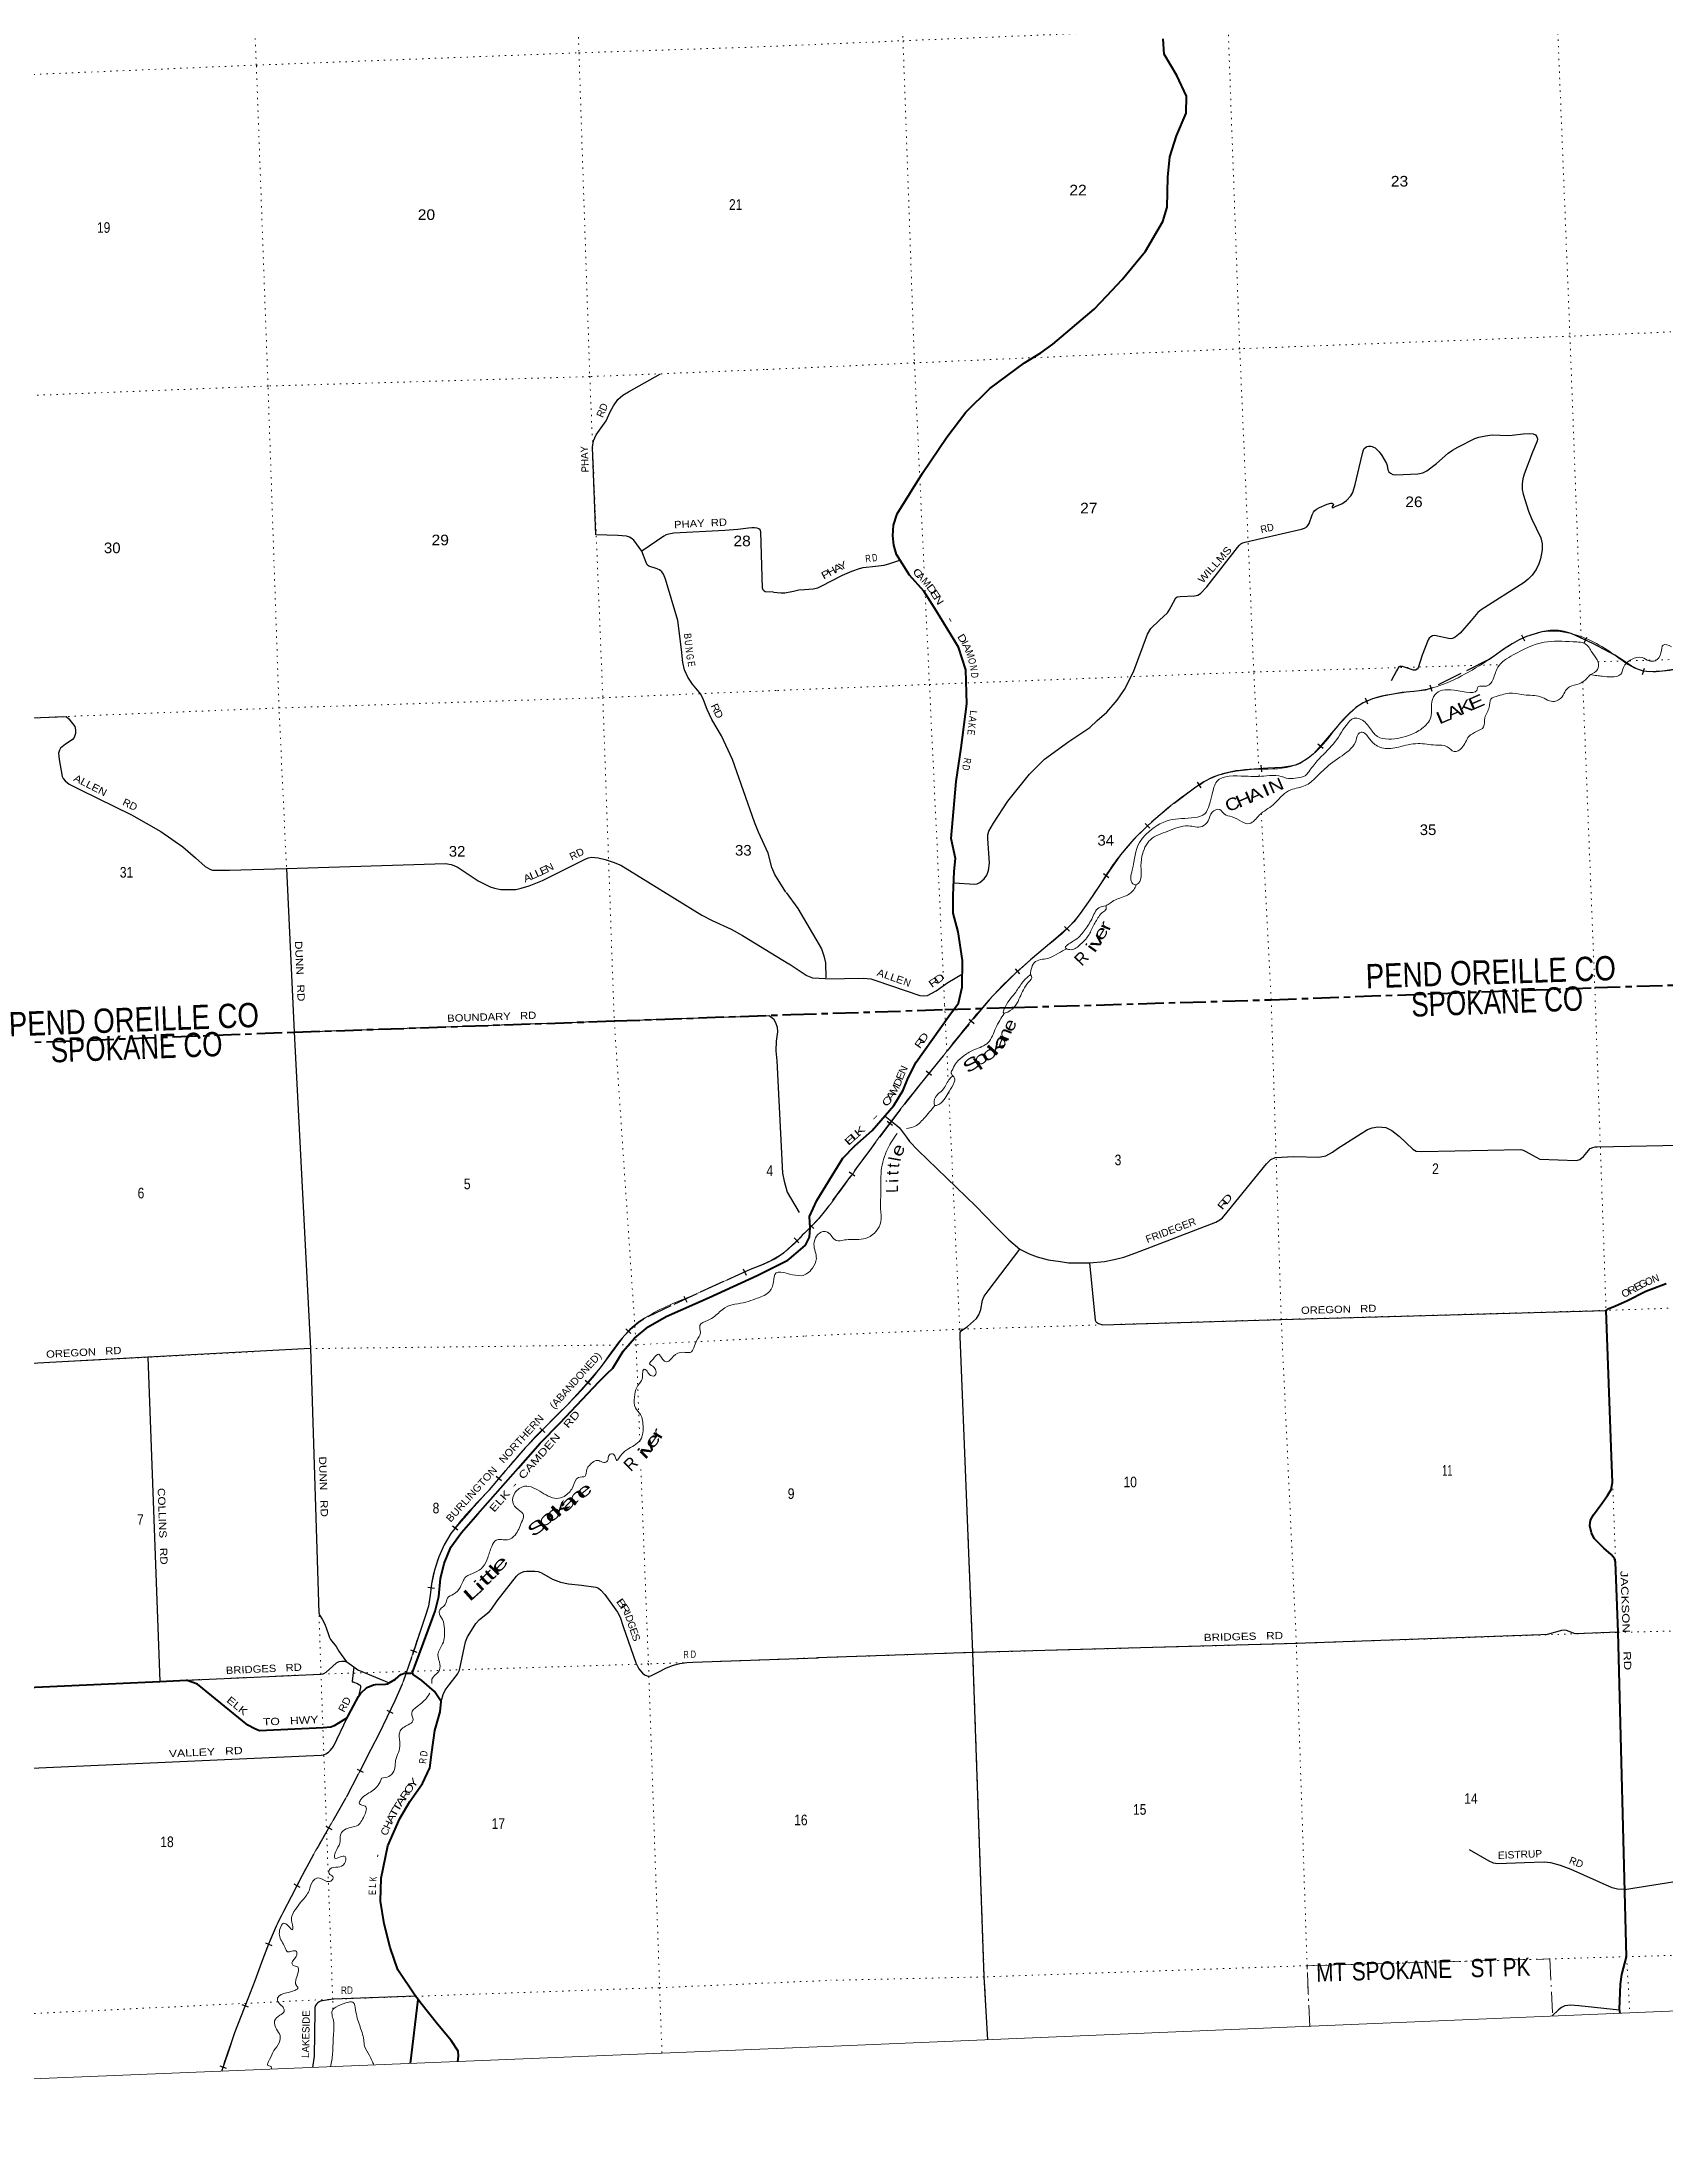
# Model space of a CAD drawing. Header units: feet. Extents: x 733631 to 986127, y 195788 to 388968.
# Drawn here: x 911496 to 938224, y 201402 to 235639 of the extents above; entities that cross this region are included whole.
import ezdxf
from ezdxf.enums import TextEntityAlignment as Align

# ---------------------------------------------------------------- set-up
doc = ezdxf.new("R2010")
doc.units = ezdxf.units.FT
doc.header["$LTSCALE"] = 70
for name, pattern in [('DOT_DASHED', [7.7, 5, -1.2, 0.3, -1.2]), ('DOTTED', [1.5, 0.3, -1.2]), ('LONG_DASH_SHORT_DASH', [9.9, 6, -1.2, 1.5, -1.2]), ('LONG_DASHED', [7.5, 6, -1.5])]:
    doc.linetypes.add(name, pattern=pattern)
for name, color, linetype, lineweight in [('11', 7, 'LONG_DASH_SHORT_DASH', 60), ('26', 7, 'Continuous', 40), ('29', 7, 'Continuous', 25), ('34', 7, 'Continuous', 25), ('39', 7, 'Continuous', 13), ('4', 7, 'Continuous', 13), ('44', 7, 'DOT_DASHED', 13), ('63', 7, 'Continuous', 25), ('7', 7, 'DOTTED', 13)]:
    doc.layers.add(name, color=color, linetype=linetype, lineweight=lineweight)
for name, color, linetype in [('12', 7, 'Continuous'), ('27', 7, 'Continuous'), ('30', 7, 'Continuous'), ('41', 7, 'Continuous')]:
    doc.layers.add(name, color=color, linetype=linetype)

msp = doc.modelspace()

# ---------------------------------------------------------------- linework, layer by layer
at = {"layer": '11'}
for points in [[(927467.69, 219745.41), (931734.35, 219874.12), (937061.64, 220072.91), (942377.6, 220251.07), (947332.6, 220478.4), (947729.53, 220493.21), (952515.8, 220700.11), (952989.37, 220715.76), (954611, 220793.28)], [(893041.92, 218629.32), (894241.4, 218664.86), (899525.49, 218823.68), (904859.97, 218984.68), (910189.08, 219129.27), (915654.65, 219340.38), (920921.51, 219524.75), (923829.55, 219630.16)], [(923829.55, 219630.16), (926363.32, 219712.09), (927467.69, 219745.41)]]:
    msp.add_lwpolyline(points, dxfattribs=at)
at = {"layer": '26'}
msp.add_line((917566.29, 202369.13), (917691.94, 203426.17), dxfattribs=at)
for points in [[(923989.08, 215766.58), (924070.76, 215837.5), (924134.51, 215969.21), (924147.07, 216121.24), (924136.2, 216306.75), (924255.63, 216569.88), (924510.91, 216979.52), (924683.93, 217266.87), (924882.23, 217470.29), (925165.54, 217721.34), (925521.63, 218132.73), (925679.8, 218385.18), (925759.08, 218588.2), (925890.75, 218847.73), (926429.95, 219601.41), (926589.52, 219815.51), (926648.44, 220078.4), (926654.47, 220517.14), (926580.59, 220989.27), (926500.56, 221299.52), (926501.94, 221590.57), (926517.67, 221985.21), (926538, 222200.18), (926465.36, 222528.88), (926551.91, 223465.73), (926630.35, 224020.34), (926724.85, 224741.26), (926710.23, 225302.5), (926587.6, 225673.8), (926224.79, 226266.51), (926014.92, 226596.16), (925781.31, 226858.23), (925565.02, 227197.74), (925521.35, 227351.16), (925509.25, 227506.86), (925517.02, 227679.96), (925578.7, 227867.14), (925997.88, 228537.53), (926397.66, 229132.42), (926707.48, 229540.06), (927104.76, 229928.74), (927672.26, 230352.06), (927940.63, 230515.66), (928143.18, 230658.61), (928819.96, 231237.57), (929027.74, 231457.51), (929280.16, 231725.6), (929664.62, 232188.56), (929951.24, 232678.19), (930021.2, 232915.22), (930033.36, 233406.73), (930067.36, 233743.46), (930175.62, 234091.04), (930335.44, 234462.77), (930343.24, 234743.96), (930181.43, 235083.48), (929972.91, 235431.36), (929957.5, 235685.41)], [(917599.08, 208796.52), (917605.84, 208821.53), (917638.47, 208911.4), (917783.7, 209293.67), (917975.49, 209815.42), (918034.04, 210052.45), (918061.72, 210350.82), (918061.8, 210348.8), (918121.94, 210596.01), (918233.52, 210867.67), (918408.94, 211109.73), (918678.5, 211416.49), (919340.92, 212168.76), (919702.99, 212578.57), (920031.88, 212914.17), (920669.44, 213586.52), (920804.71, 213722.42), (920898.02, 213812.67), (921067.77, 214092.9), (921256.48, 214307.23), (921478.63, 214494.7), (921774.27, 214663.1), (922485.62, 214976.76), (923275.85, 215334.25), (923779.4, 215589.21), (923808.23, 215610.05), (923989.08, 215766.58)], [(937338.31, 212363.46), (937247.15, 214763.05), (937292.97, 214791.21), (937391.85, 214833.11), (937602.38, 214923.82), (937903.36, 215078.53), (938237.62, 215206.19)], [(937480.73, 203194.05), (937467.44, 203267.49), (937486.07, 203675.63), (937508.48, 203834.09), (937584.42, 204127.92), (937448.32, 209465.9), (937404.04, 210625.08), (937385.38, 210682.73), (937328.51, 210746.67), (937211.66, 210851.43), (937050.42, 211011.12), (937005.75, 211100.54), (936978.29, 211216.58), (936991.52, 211309.44), (937040.18, 211398.74), (937178.56, 211585.78), (937270.51, 211718.54), (937333.19, 211817.46), (937354.79, 211929.78), (937338.31, 212363.46)], [(899980.75, 208215.43), (905295.33, 208369.73), (907685.44, 208446.83), (907820.03, 208461.26), (907924.49, 208491.04), (908115.01, 208567.98), (908369.66, 208655.77), (908488.99, 208684.92), (908595.8, 208701.9), (908718.12, 208708.97), (908826.11, 208697.67), (909049, 208630.44), (909286.85, 208543.65), (909411.5, 208512.98), (909496.42, 208503.36), (909548.09, 208502.96), (909605.37, 208503.36), (910642.25, 208531.02), (910658.51, 208531.96), (913441.84, 208658.04), (913880.7, 208677.92)], [(916527.65, 208061.36), (916311.73, 207926.34), (916256.17, 207903.73), (916131.33, 207896.34), (915081.72, 207847.09), (915005.62, 207880.2), (914890.12, 207937.9), (914062.07, 208611.83), (913967.75, 208646.17), (913877.29, 208677.77)], [(916710.97, 208410.44), (916710.97, 208410.44), (916747.24, 208460.61), (916850.17, 208556.01), (916877.51, 208571.33), (916920.45, 208587.97), (916959.72, 208599.47), (916991.43, 208604.55), (917154.55, 208613.6), (917189.81, 208620.57), (917218.34, 208632.52)], [(917691.94, 203426.17), (917651.83, 203477.35), (917360.67, 203910.09), (917231.96, 204278.55), (917132.61, 204668.48), (917072.4, 205039.89), (917082.46, 205420.39), (917195.14, 205950.86), (917389.84, 206404), (917557.76, 206680.1), (917765.2, 206976.11), (917887.29, 207238.11), (917918.78, 207494.19), (917966.23, 207850.02), (918054.01, 208159.06), (918073.17, 208325.66), (918072.64, 208328.33), (917961.1, 208492.67), (917753.63, 208671.74), (917612.95, 208771.53), (917599.08, 208796.52)], [(917218.34, 208632.52), (917320.63, 208695.55), (917408.13, 208774.12), (917471.84, 208795.06), (917574.08, 208796.24), (917599.08, 208796.52)], [(916527.65, 208061.36), (916548.42, 208104.33), (916710.97, 208410.44)], [(918345.93, 202401.08), (918356.76, 202497.26), (918354.15, 202574.13), (918235.69, 202748.96), (918014.2, 203020.42), (917739.08, 203366.4), (917691.94, 203426.17)]]:
    msp.add_lwpolyline(points, dxfattribs=at)
at = {"layer": '29'}
for p, q in [((914586.39, 222007.39), (915527.46, 222035.61)), ((923030.09, 220930.51), (923795.2, 220462.27)), ((913247.05, 213990.39), (913441.84, 208658.04)), ((915924.54, 214134.22), (916061.36, 209787.39)), ((922215.39, 208972.87), (924266.54, 209046.61))]:
    msp.add_line(p, q, dxfattribs=at)
for points in [[(920619.52, 227523.01), (920561.11, 228964.53), (920578.42, 229072.75), (920626.01, 229167.98), (920790.42, 229397.41), (920855.32, 229548.92), (920907.24, 229648.48), (920980.8, 229748.05), (921063, 229821.64), (921153.86, 229877.91), (921681.71, 230172.27)], [(933181.43, 228633.9), (933237.12, 228863.76), (933254.96, 228923.79), (933266.85, 228944.34), (933284.68, 228961.1), (933310.09, 228976.78), (933338.73, 228982.73), (933374.95, 228981.11), (933397.65, 228975.7), (933420.35, 228968.13), (933444.67, 228952.45), (933512.24, 228889.18), (933557.1, 228829.15), (933632.77, 228699.36), (933643.58, 228663.67), (933654.39, 228591.2), (933671.69, 228557.68), (933699.8, 228537.12), (933739.79, 228516.58), (933784.11, 228511.16), (934149.5, 228528.47), (934204.63, 228536.05), (934232.74, 228543.62), (934265.17, 228557.68), (934298.68, 228578.22), (934454.35, 228697.19), (934646.77, 228865.92), (934717.04, 228915.68), (934806.76, 228965.43), (935087.83, 229106.03), (935153.77, 229129.83), (935260.79, 229153.62), (935371.05, 229166.6)], [(935371.05, 229166.6), (935638.09, 229157.93), (935699.7, 229161.19), (935881.31, 229187.15), (935990.5, 229192.54), (936045.63, 229187.15), (936083.47, 229168.75), (936107.25, 229136.3), (936118.06, 229103.85), (936114.81, 229066.01), (936036.98, 228884.31), (935898.61, 228520.9), (935874.83, 228447.34), (935867.26, 228364.05), (935868.34, 228267.79), (935881.31, 228192.1), (935972.12, 227915.2), (936019.68, 227794.08), (936175.35, 227473.93), (936193.73, 227377.65), (936192.65, 227274.92), (936169.95, 227128.89), (936139.68, 227046.69), (936094.28, 226953.67), (936028.33, 226859.59), (935966.71, 226795.76), (935898.61, 226738.45), (935189.46, 226288.52), (935137.56, 226245.25), (935025.14, 226115.46), (934843.53, 225907.8), (934764.61, 225839.65), (934721.37, 225815.86), (934679.21, 225812.62), (934423.01, 225865.61), (934392.74, 225861.29), (934360.31, 225846.14), (934336.53, 225824.51), (934315.99, 225795.32), (934220.86, 225544.39), (934151.67, 225336.73), (934135.46, 225314.01), (934109.51, 225298.86), (934079.24, 225296.7), (933895.47, 225359.43), (933854.39, 225357.27), (933837.09, 225350.78), (933797.1, 225284.81), (933710.62, 225120.41)], [(930028.11, 226240.38), (930054.06, 226281.48), (930089.72, 226345.29), (930163.23, 226488.06), (930185.94, 226502.12), (930236.74, 226509.69), (930474.56, 226518.35), (930527.54, 226530.24), (930574.02, 226557.28), (930673.47, 226669.77), (931179.39, 227314.38), (931211.83, 227353.33), (931235.62, 227372.8), (931270.21, 227392.26), (931304.78, 227405.24), (931564.23, 227465.8), (932234.46, 227617.22), (932280.97, 227633.46), (932319.88, 227657.26), (932339.34, 227676.72), (932359.86, 227708.08), (932407.42, 227850.84), (932432.85, 227896.83), (932453.39, 227922.78), (932480.93, 227946.02), (932530.14, 227974.7), (932658.22, 228028.22), (932717.15, 228045), (932740.37, 228045.53), (932756.07, 228033.11), (932761.99, 228023.89), (932736.61, 227988.76), (932740.37, 227971.98), (932750.67, 227969.29), (932761.48, 227972.54), (932800.91, 227993.61), (932895.52, 228033.11), (932938.76, 228060.15), (932973.87, 228088.79), (933047.38, 228166.66), (933081.45, 228219.13), (933116.57, 228352.69), (933181.43, 228633.9)], [(921374.07, 227256.97), (921242.55, 227434.27), (921216.59, 227458.08), (921171.16, 227486.22), (921121.41, 227501.37), (920982.96, 227514.36), (920619.52, 227523.01)], [(923542.63, 226579.22), (923405.86, 226587.98), (923380.97, 226605.3), (923362.6, 226644.26), (923332.31, 227574.96), (923322.56, 227603.09), (923302.02, 227622.57), (923274.97, 227635.56), (923231.71, 227639.89), (923188.44, 227639.89), (923128.96, 227635.56), (922955.89, 227609.59), (922739.56, 227592.27), (921900.2, 227548.98), (921818, 227536), (921776.89, 227525.18), (921735.79, 227501.37), (921374.07, 227256.97)], [(921966.16, 226113.98), (921767.15, 226793.6), (921733.62, 226873.69), (921706.58, 226914.81), (921668.72, 226947.28), (921611.4, 226971.09), (921490.25, 227010.04), (921465.37, 227027.36), (921446.99, 227066.32), (921374.07, 227256.97)], [(923542.63, 226579.22), (923663.08, 226567.02), (923731.18, 226568.1), (923873.88, 226598.39), (923961.44, 226616.77), (924055.49, 226624.34), (924198.18, 226633), (924274.94, 226651.38), (924327.9, 226676.26), (924678.15, 226862.29), (924834.9, 226928.26), (924955.98, 226969.36), (925019.75, 226983.43), (925222.98, 227009.38), (925365.68, 227026.69), (925455.41, 227049.4), (925620.8, 227104.56)], [(923746.34, 221645.54), (923567, 221932.34), (923517.25, 222049.21), (923454.51, 222287.3), (923298.75, 222633.61), (923231.69, 222793.76), (922866.09, 223828.36), (922684.37, 224217.96), (922528.63, 224486.34), (922450.74, 224650.84), (922390.17, 224811), (922346.9, 224901.91), (922208.45, 225066.41), (922130.58, 225183.28), (922078.65, 225300.16), (922052.7, 225421.36), (922026.73, 225637.81), (921966.16, 226113.98)], [(926511.12, 221796.9), (926854.24, 221775.65), (926894.24, 221781.05), (926937.48, 221800.52), (927009.91, 221862.17), (927054.23, 221925.98), (927082.34, 221999.53), (927096.39, 222121.75), (927070.45, 222528.42), (927069.36, 222587.9), (927086.66, 222648.47), (927165.58, 222779.35), (927399.08, 223142.76), (927754.72, 223585.12), (927883.37, 223713.83), (928005.52, 223831.71), (928402.26, 224120.5), (928749.26, 224355.2), (928869.26, 224466.6), (929028.16, 224608.28), (929197.89, 224804.05), (929322.19, 224980.34), (929465.98, 225271.29), (929700.55, 225891.03), (929751.37, 225980.8), (929898.39, 226119.24), (930028.11, 226240.38)], [(910772.08, 224489.19), (911897.82, 224534.82), (911943.13, 224495.37)], [(911943.13, 224495.37), (912043.12, 224367.28), (912055.02, 224313.17), (912051.77, 224254.73), (912031.23, 224187.64), (911999.85, 224150.84), (911891.69, 224077.25), (911808.41, 224012.32), (911787.85, 223982.02), (911773.8, 223930.07), (911783.53, 223826.18), (911835.44, 223549.14), (911851.67, 223512.34), (911884.12, 223473.38), (911952.26, 223423.6), (912138.3, 223328.37), (912973.33, 222917.13), (913457.9, 222644.42), (913821.34, 222389.02), (914029.01, 222211.54), (914189.09, 222068.69), (914228.05, 222042.71), (914266.99, 222021.07), (914310.26, 222008.08), (914366.48, 222003.76), (914586.39, 222007.39)], [(918144.75, 222114.13), (918238.8, 222101.17), (918336.15, 222062.2), (918682.28, 221828.44), (918879.13, 221733.22), (918952.68, 221711.57), (919054.36, 221689.92), (919212.28, 221685.6), (919299.53, 221690.53), (919391.84, 221707.24), (919519.47, 221746.2), (919737.96, 221837.1), (920456.18, 222192.06), (920499.69, 222211.31), (920544.87, 222218.05), (920655.2, 222209.38), (920774.18, 222179.09), (920903.98, 222140.13), (921027.29, 222088.17), (922364.2, 221265.69), (922532.94, 221179.12), (922844.45, 221036.27), (923030.09, 220930.51)], [(915527.46, 222035.61), (918142.73, 222114.04), (918144.75, 222114.13)], [(915527.46, 222035.61), (915654.65, 219340.38), (915924.54, 214134.22)], [(923752.2, 221638.31), (923945.72, 221372.73), (924330.57, 220710.8), (924373.81, 220598.31), (924399.75, 220481.5), (924404.08, 220234.9)], [(924400.22, 220217.85), (924187.87, 220230.57), (924079.77, 220273.84), (923801.3, 220458.01)], [(924400.22, 220217.85), (925026.75, 220230.57), (925143.5, 220217.6), (925225.66, 220191.64), (925952.1, 219945.04), (926008.32, 219936.38), (926077.5, 219945.04), (926220.2, 220018.58), (926414.78, 220157.03), (926652.61, 220299.8)], [(915654.65, 219340.38), (920921.51, 219524.75), (923472.93, 219616.12), (923540.2, 219560.56), (923577.57, 219497.52), (923602.13, 219422.73), (923608.54, 219346.88), (923586.11, 219192.72), (923578.87, 219030.68), (923595.9, 218867.66), (923692.74, 217018.01), (923718.47, 216887.72), (923770.52, 216708.01), (923964.03, 216373.31)], [(925382.73, 217959.82), (925572.23, 217806.42), (925616.55, 217768.57), (925729.41, 217610.97), (925780.22, 217542.84), (925919.67, 217398.98), (926870.98, 216477.47), (927190.96, 216148.67), (927415.82, 215923.7), (927598.18, 215771.7)], [(928742.7, 215546.89), (928989.8, 215566.79), (929151.96, 215599.24), (929309.79, 215640.34), (929506.54, 215711.72), (930821.07, 216213.58), (930888.09, 216250.35), (930935.66, 216284.97), (931011.33, 216377.98), (931659.95, 217174.03), (931729.14, 217247.58), (931798.32, 217277.86), (932109.66, 217295.16), (932520.46, 217286.51), (932632.89, 217303.82), (932745.31, 217368.71), (932827.46, 217424.95), (933320.41, 217736.45), (933398.26, 217766.74), (933489.06, 217784.04), (933623.1, 217771.06), (933722.57, 217723.47), (933847.96, 217623.97), (934064.16, 217416.3), (934122.55, 217383.86), (934215.24, 217376)], [(934215.24, 217376), (935842.13, 217412.46), (935882.49, 217401.35), (935926.08, 217379.22), (936037.41, 217314.66), (936156.03, 217250.68), (936758.33, 217230.59), (936816.84, 217242.71), (936876.28, 217293.37), (936987.69, 217424.89), (937027.46, 217440.52), (937065.37, 217452.04), (937101.57, 217455.41), (939806.26, 217509.45)], [(926615.47, 214332.46), (926613.7, 214400.84), (926630.99, 214426.79), (926734.77, 214496.02), (926886.12, 214630.13), (926925.03, 214690.7), (926955.3, 214777.23), (926985.57, 214932.98), (927011.52, 214997.87), (927076.38, 215084.4), (927598.18, 215771.7)], [(927598.18, 215771.7), (927748.77, 215694.42), (927882.82, 215642.49), (928062.27, 215597.07), (928267.67, 215564.62), (928397.39, 215547.32), (928505.49, 215542.99), (928742.7, 215546.89)], [(928742.7, 215546.89), (928837.57, 214600.8), (928855.01, 214569.43), (928875.09, 214555.62), (928893.91, 214545.58), (928962.92, 214525.49), (931899.85, 214614.03), (937247.15, 214763.05)], [(927071.74, 202760.66), (927012.14, 203796.06), (926825.59, 209134.17), (926615.47, 214332.46)], [(915924.54, 214134.22), (913247.05, 213990.39), (910416.15, 213838.37)], [(918073.17, 208325.66), (918106.29, 208444.71), (918137.66, 208513.97), (918206.88, 208600.55), (918341.01, 208778.03), (918376.7, 208840.81), (918397.26, 208946.86), (918475.14, 209310.49), (918505.42, 209390.58), (918570.32, 209496.63), (918646.04, 209611.35), (918704.45, 209678.44), (918860.21, 209803.98), (918900.23, 209845.11), (918994.33, 209981.46), (919310.18, 210388.38), (919346.96, 210420.86), (919383.73, 210444.65), (919435.66, 210464.15), (919478.92, 210470.64), (919613.04, 210470.63), (919671.46, 210464.15), (919725.54, 210444.65), (919907.25, 210340.76), (920037.06, 210290.99), (920171.18, 210262.84), (920383.19, 210241.2), (920621.15, 210206.57), (920663.35, 210191.42), (920703.37, 210161.13), (920763.93, 210089.69), (920975.94, 209795.32), (921019.21, 209713.07), (921071.12, 209561.56), (921278.8, 208964.18), (921327.48, 208864.61), (921388.06, 208791.01), (921430.23, 208760.72), (921478.92, 208745.56), (921525.42, 208752.06), (921646.56, 208812.67), (921779.62, 208879.76), (921898.6, 208927.37), (922001.35, 208951.19), (922113.84, 208968.51), (922215.39, 208972.87)], [(916061.36, 209787.39), (916076.02, 209741.2), (916114.96, 209680.6), (916158.22, 209598.35), (916212.31, 209444.67), (916233.94, 209379.74), (916249.08, 209349.44), (916346.43, 209230.39), (916387.53, 209156.8), (916424.31, 209102.69), (916515.86, 208979.36)], [(937448.32, 209465.9), (936738.97, 209441.67), (936593.8, 209494.64), (936558.28, 209501.94), (936512.98, 209497.68), (936275.3, 209432.23), (936172.42, 209422.2), (932148.71, 209282.29), (926825.59, 209134.17), (924266.54, 209046.61)], [(913885.41, 208678.14), (916093.82, 208778.17), (916139.57, 208789.71), (916177.34, 208808.04), (916282.28, 208903.54), (916350.49, 208961.06), (916395.13, 208983.7), (916436.01, 208991.02), (916481.65, 208988.51), (916515.86, 208979.36), (916519.31, 208978.44), (916594.17, 208927.08), (916634.89, 208897.22), (916698.35, 208850.7), (917218.34, 208632.52)], [(916634.89, 208897.22), (916605.41, 208662.73), (916610.52, 208652.74), (916622.7, 208648.68), (916648.67, 208642.35), (916682.81, 208628.69), (916731.16, 208601.43), (916736.89, 208597.3), (916743.81, 208585.63), (916745.94, 208572.38), (916745.05, 208559.57), (916710.97, 208410.44)], [(910712.66, 207018.04), (911085.32, 207218.1), (916098.17, 207442.07), (916136.79, 207448.59), (916176.94, 207467.4), (916219.66, 207493.9), (916252.99, 207525.53), (916297.94, 207586.12), (916527.65, 208061.36)], [(937550.67, 205232), (938618.61, 205403.06), (938711.58, 205435.51), (938780.77, 205465.79), (938938.6, 205567.47), (939232.65, 205818.4), (939760.2, 206259.69), (939978.57, 206421.93), (940181.81, 206547.4), (940367.75, 206625.28), (940475.86, 206646.91), (940607.75, 206640.42), (941066.11, 206614.46), (941394.75, 206579.85), (941688.8, 206519.28), (941939.6, 206476.02), (942138.52, 206450.06), (942250.94, 206450.06), (942346.08, 206476.02), (942475.81, 206553.89), (942752.55, 206718.3)], [(937550.67, 205232), (937433.76, 205238.65), (937349.45, 205260.29), (936672.7, 205563.13), (936494.34, 205631.28), (936339.74, 205675.62), (936230.56, 205683.19), (935902.99, 205675.62), (935461.93, 205658.31), (935393.83, 205668.05), (935323.55, 205701.58), (934999.24, 205887.61)], [(917651.83, 203477.35), (916287.03, 203429.21), (916088.66, 203394.38), (916064.05, 203383.51), (916042.23, 203367.69), (916023.14, 203346.95), (916006.78, 203326.17), (915994.24, 203293.46), (915992.51, 203234.58), (915980.86, 202490.39), (915955.53, 202303.19)], [(937468.55, 203246.48), (936800.79, 203320.41), (936655.93, 203329.07), (936617.56, 203326.36), (936569.99, 203317.71), (936515.94, 203292.83), (936463.51, 203255.52), (936359.73, 203156.01)]]:
    msp.add_lwpolyline(points, dxfattribs=at)
at = {"layer": '34', "lineweight": 13}
for points in [[(940411.62, 227010.1), (939422.69, 225867.81), (939032.06, 225572.34), (938623.62, 225377.25), (938177.35, 225277.74), (937764.53, 225310.84), (937390.77, 225543.43), (936671.52, 225898.53), (936192.29, 225927.12), (935701.24, 225728.94), (935447.19, 225559.82), (935327.26, 225474.51)], [(935327.26, 225474.51), (934388.12, 225007.01), (933892.75, 224925.88), (933247.16, 224760.33), (932831.44, 224379.05), (932424.83, 223915.26), (932058.99, 223713.67), (931453.33, 223668.84), (930869.83, 223570.27), (930474.22, 223355.45), (929717.67, 222751.28), (929253.66, 222257.06), (928788.65, 221570.81), (928367.11, 221034.18), (928014.45, 220733.59), (927539.41, 220319.79), (927099.66, 219879), (926238.42, 218830.39), (925958.53, 218486.51), (925126.92, 217400.61), (924400.61, 216413.62), (924152.81, 216129.54), (924051.39, 216032.71), (923980.75, 215962.6)], [(923981.27, 215959.54), (923704.12, 215706.48), (923156.53, 215434.24), (922283.13, 215038.8), (921426.28, 214633.96), (921052.63, 214306.54), (920689.96, 213815.84), (920140.85, 213199.86), (919455.97, 212501.22), (918813.45, 211755.87), (918321.95, 211209.09), (918034.52, 210705.46), (917913.94, 210265.62), (917863.07, 209895.49), (917732.72, 209495.66), (917429.02, 208615.31), (917179.83, 208066.83), (916915.76, 207535.9), (916495.88, 206729.39), (915971.73, 205811.24), (915601.61, 205116.04), (915355.81, 204630.38), (915114.81, 204031.71), (914891.86, 203435.84), (914671.49, 202874.45), (914456.41, 202244.17)]]:
    msp.add_spline(points, degree=3, dxfattribs=at)
at = {"layer": '39'}
for points in [[(936982.98, 225221.05), (937106.87, 225308.52), (937116.66, 225426.1), (937028.7, 225568.31), (936924.4, 225715.98), (936704.71, 225764.37), (936226.82, 225756.64), (935718, 225547.7), (935465.22, 225344.26), (935387.66, 225149.39), (935252.79, 225031.19), (935128.62, 225006.35), (935128.69, 225004.33), (934744.74, 224965.76), (934428.7, 224891.32), (934372.11, 224729.56), (934370.67, 224549.65), (934238.7, 224352.75), (934037.13, 224238.13), (933668.7, 224161.73), (933483.49, 224205.34), (933354.93, 224354.13), (933186.22, 224497.37), (933101.23, 224504.31), (932972.11, 224394.4), (932759.54, 224085.37), (932493.46, 223804.65), (932354.79, 223625.69), (932292.61, 223560.72), (932168.81, 223525.79), (932021.95, 223514.25), (931860.91, 223558.76), (931659.2, 223557.29), (931308.32, 223552.28), (930839.44, 223464.06), (930764.27, 223259.17), (930714.47, 223077.46), (930646.99, 222937.52), (930475.87, 222872.54), (930057.81, 222828.64), (929677.26, 222596.28), (929566.83, 222460.67), (929448.46, 222007.68), (929456.79, 221781.66), (929501.79, 221765.15), (929555.15, 221795.43), (929593.16, 222023.18), (929607.6, 222233.89), (929746.81, 222507.85), (930034.28, 222645.89), (930369.95, 222735.21), (930596.29, 222725.47), (930697.79, 222818.17), (930761.17, 222959.97), (930888.7, 223003.13), (930964.14, 222927.13), (931090.84, 222883.36), (931381.42, 222772.95), (931537.77, 222910.14), (931765.55, 223080.31), (931925.05, 223241.86), (932057.07, 223327.62), (932294.61, 223397.11), (932469.25, 223530.94), (932711.21, 223754.17), (933015.71, 223977.72), (933121.69, 224113.03), (933167.31, 224244.06), (933214.48, 224278.16), (933290.44, 224242.6), (933404.37, 224107.41), (933583.38, 224013.05), (933830.84, 224032.39), (934151.58, 224088.81), (934442.98, 224065.33), (934633.72, 224036.08), (934745.57, 223957.4), (934872.51, 224016.7), (934990.6, 224207.02), (935114.78, 224286.42), (935230.98, 224363.51), (935251.82, 224509.79), (935323.94, 224688.29), (935349.4, 224818.57), (935472.39, 224875.7), (935706.87, 224918.81), (935895.59, 224889.47), (936169.08, 224859.26), (936399.96, 224780.98), (936522.13, 224860.31), (936578.93, 224961.45)], [(938323.82, 225683.33), (938187.64, 225710.58), (938150.01, 225581.86), (938055.89, 225453.06), (937955.14, 225449.3), (937840.16, 225503.62), (937667.77, 225472.93), (937533.35, 225342.63), (937489.08, 225229.83), (937335.35, 225185.7), (937183.64, 225196.2), (937092.45, 225206.95), (936986.79, 225223.74)], [(936578.93, 224961.45), (936647.29, 225022.61), (936802.82, 225072.87), (936928.8, 225158.4), (936982.98, 225221.05)], [(929513.31, 221766.18), (929472.52, 221683.23), (929325.12, 221576.69), (929122.43, 221492.33), (929049.74, 221439.1), (929014.14, 221419.58)], [(929015.11, 221420.11), (928896.31, 221386.89), (928780.09, 221200.68), (928655.96, 221010.14), (928474.75, 220835.64), (928349.66, 220725.89), (928417.27, 220698.1), (928580.04, 220770.87), (928712.14, 220909.17), (928798.95, 221072.05), (928895.69, 221239.35), (928963.46, 221316.65), (929016.15, 221365.09), (929014.14, 221419.58)], [(928364.69, 220714.02), (928235.85, 220638.79), (928073.31, 220559.98), (927971.14, 220540), (927855.55, 220501.33), (927792.47, 220406.02), (927772.61, 220288.07)], [(927772.61, 220288.07), (927647.89, 220168.23), (927531.01, 220000.18), (927354.49, 219753.12), (927331.86, 219655.27), (927399.85, 219671.96), (927598.68, 219915.81), (927740.95, 220161.6), (927791.78, 220260.5), (927772.61, 220288.07)], [(927340.75, 219649.47), (927201.68, 219409.94), (927077.32, 219170.88), (926851.64, 219053.34), (926679.69, 218955.98), (926556.77, 218842.27), (926492.21, 218732.76), (926468.54, 218663.17), (926494.28, 218621.69)], [(926494.28, 218621.69), (926445.54, 218575.42), (926338.81, 218405.73), (926186.84, 218204.04), (926199.52, 218133.78), (926263.4, 218152.33), (926435.14, 218364.86), (926518.29, 218517.51), (926523.9, 218584.4), (926494.28, 218621.69)], [(926198.94, 218133.49), (926019.72, 217920.95), (925849.33, 217781.21), (925732.91, 217755.3)], [(925577.79, 217674.92), (925422.58, 217425.79), (925317.08, 217058.11), (925308.67, 216683.94), (925305.87, 216431.23), (925307.56, 216221.13), (925095.22, 215960.61), (924947.01, 215930.82), (924711.27, 215922.03), (924574.41, 215912.88), (924434.28, 216047.09), (924355.11, 216060.3), (924209.41, 215852.78), (924248.48, 215613.76), (924185.55, 215459.85), (924094.12, 215367.52), (924006.67, 215331.4)], [(924006.67, 215331.4), (923807.71, 215359.18), (923663.02, 215391.36), (923586.88, 215377.97), (923544.61, 215232.61), (923461.15, 215059.2), (923245.73, 214950.87), (923088.43, 214899.62), (922739.25, 214803.72), (922575.49, 214667.28), (922455.32, 214597.41), (922331.64, 214515.27), (922340.4, 214404.45), (922275.71, 214264.2), (922172.87, 214071.76), (922055.74, 214072.78), (921897.04, 214007.32), (921789.82, 213917.79), (921715.31, 213961.08), (921653.36, 214041.3), (921559.9, 213960.45), (921504.56, 213885.29), (921577.83, 213823.76), (921585.59, 213688.64), (921500.11, 213705.18), (921448.49, 213779.78), (921413.54, 213794.44), (921388.25, 213724.62), (921371.07, 213606.63), (921293, 213496.12), (921253.35, 213336.73), (921271.07, 213157.56), (921352.27, 213051.89), (921395.8, 212835.43), (921368.92, 212660.42), (921162.29, 212487.77), (921029.82, 212374.92), (920962.65, 212293.18), (920911.84, 212396.12), (920841.66, 212385.01), (920809.51, 212286.59), (920752.11, 212259.86), (920665.94, 212292.53), (920511.86, 212213.12), (920468.35, 212144.53), (920440.66, 212036.2), (920334.64, 212013.44), (920245.94, 211868.1), (920121.07, 211719.19), (920010.03, 211671.95), (919729.44, 211767.02), (919446.57, 211868.04), (919287.56, 211762.14), (919249.76, 211606.87), (919337.6, 211487.33), (919428.45, 211392.19), (919396.99, 211277.62), (919290.89, 211066.85), (919167.04, 210988.73), (918975.62, 210980.49), (918905.19, 210880.42), (918840.46, 210693.67), (918758.15, 210540.52), (918624.83, 210447.85), (918480.4, 210378.96), (918384.85, 210205.03), (918276.56, 210093.22), (918176.28, 210030.28), (918140.53, 209921.59), (918074.34, 209864.16), (918038.81, 209797.93), (918094.5, 209674.99), (918127.22, 209522.76), (918097.31, 209276.86), (918017.96, 209101.6), (918053.21, 208937.35), (918031.91, 208821.2), (917920.27, 208693.07), (917920.03, 208622.51)], [(917886.84, 208463.69), (917849.68, 208407.01), (917674.94, 208243.82), (917588.65, 208137), (917608.24, 208008.46), (917530.22, 207944.45), (917389.95, 207825.2), (917392.87, 207661.57), (917380.58, 207523.57), (917329.82, 207387.96), (917279.25, 207153.3), (917213.05, 207095.86), (917093.27, 207064.42)], [(917093.27, 207064.42), (917035.62, 206948.73), (916859.94, 206807.74), (916746.93, 206711.9), (916727.51, 206646.37), (916820.07, 206605.88), (916804.69, 206445.51), (916686.46, 206282.73), (916510.95, 206232.72), (916419.93, 206141.87), (916403.95, 205995.63), (916333.39, 205851.08), (916321.65, 205747.47), (916417.59, 205769.8), (916490.05, 205774.94), (916482.76, 205661.41), (916370.31, 205599.97), (916248.17, 205576.51), (916227.43, 205494.75), (916292.04, 205446.99), (916254.91, 205370.6), (916169.86, 205377.04), (916038.67, 205423.95), (915960.13, 205372.05), (915898.23, 205213.72), (915776.31, 205042.7), (915697.91, 204940.26), (915615.17, 204797.21), (915615.52, 204694.12), (915626.8, 204571.29), (915559.75, 204629.05), (915476.92, 204678.05), (915422, 204592.79), (915410.6, 204481.11), (915504.07, 204276.91), (915545.27, 204209.95), (915615.54, 204219.04), (915690.44, 204214.18), (915695.11, 204151.71), (915647.57, 204082.95), (915618.34, 204010.94), (915633.38, 203989.35), (915711.33, 203960.36), (915722.39, 203890.08), (915687.16, 203769.29), (915690.12, 203652.16), (915715.84, 203616.88), (915663.16, 203574.18), (915527.68, 203531.95), (915379.83, 203448.77), (915399.38, 203368.74), (915471.06, 203297.03), (915486.16, 203226.92), (915418.12, 203165.37), (915331.31, 203070.66), (915363.34, 202934.57), (915420.28, 202829.87), (915410.81, 202720.3), (915319.76, 202582.95), (915249.37, 202434.36), (915221.16, 202338.13), (915255.93, 202327.5), (915274.13, 202314.5), (915273.58, 202275.29)], [(916249.12, 202315.23), (916286.77, 202533.62), (916295.84, 202794.8), (916297.85, 203079.93), (916288.28, 203257.42), (916337.02, 203297.93), (916503.61, 203367.78), (916620.22, 203378.87), (916663.92, 203253.39), (916731.41, 202995.5), (916797.95, 202759.82), (916812.49, 202655.32), (916893.74, 202501.13), (916931.51, 202419.87), (916966.21, 202344.35)]]:
    msp.add_spline(points, degree=3, dxfattribs=at)
at = {"layer": '4'}
msp.add_lwpolyline([(955329.72, 203945.77), (924530.42, 202655.59), (893729.4, 201402.33)], dxfattribs=at)
msp.add_lwpolyline([(955329.72, 203945.77), (924530.42, 202655.59), (893729.4, 201402.33)], dxfattribs=at)
at = {"layer": '44'}
msp.add_lwpolyline([(932368.94, 202980.61), (932325.85, 203980.2), (936318.91, 204091.15), (936367.11, 203147.46)], dxfattribs=at)
at = {"layer": '63'}
for p, q in [((935907.85, 225773.15), (935863.17, 225874.33)), ((936886.53, 225741.35), (936932.54, 225841.94)), ((937845.98, 225225.68), (937879.87, 225330.96)), ((934385.11, 224946.8), (934349.85, 225051.64)), ((933327.83, 224735.6), (933285.83, 224837.93)), ((932588.9, 224008.02), (932504.25, 224079.2)), ((931578.7, 223624), (931570.97, 223734.34)), ((930583.73, 223361.69), (930521.83, 223453.36)), ((929738.73, 222697.07), (929661.45, 222776.2)), ((929064.78, 221882.34), (928972.88, 221943.89)), ((928412.83, 221004.48), (928333.41, 221081.47)), ((927600.2, 220298.43), (927527.34, 220381.66)), ((926847.61, 219479.27), (926762.3, 219549.67)), ((926141.9, 218629.38), (926056.23, 218699.35)), ((925504.15, 217802.22), (925415.85, 217868.83)), ((924879.9, 216970.17), (924790.81, 217035.72)), ((924208.09, 216110.29), (924127.37, 216185.92)), ((923885.08, 215953.8), (923959.67, 215872.11)), ((923044.79, 215445.24), (923090.41, 215344.48)), ((922069.38, 214999.1), (922115.72, 214898.66)), ((921111.83, 214456.6), (921194.18, 214382.76)), ((920445.42, 213616.73), (920528.8, 213544.05)), ((919698.79, 212832.69), (919778.26, 212755.75)), ((918980.13, 212032.96), (919064.18, 211961.05)), ((918258.18, 211218.31), (918345.73, 211150.71)), ((917853.57, 210207.09), (917963.5, 210194.82)), ((917566.4, 209175.52), (917671.3, 209140.42)), ((917177.42, 208184.93), (917277.04, 208136.86)), ((916689.01, 207216.7), (916787.43, 207166.23)), ((916177.07, 206277.66), (916273.06, 206222.71)), ((915649.29, 205326.73), (915747.13, 205275.13)), ((915182.33, 204357.1), (915284.23, 204314.07)), ((914793.74, 203342.36), (914896.34, 203301.05)), ((914429.52, 202331.02), (914534.2, 202295.3))]:
    msp.add_line(p, q, dxfattribs=at)
at = {"layer": '63', "linetype": 'LONG_DASHED'}
for points in [[(938401.34, 225315.37), (938177.23, 225278.83), (937969.36, 225266.93), (937865.63, 225279.45), (937764.96, 225311.86), (937665.87, 225364.68), (937529.37, 225456.23), (937391.32, 225544.38), (937037.67, 225732.26), (936671.91, 225899.56), (936555.23, 225935), (936464.09, 225948.66), (936326.09, 225949.5), (936192.04, 225928.19), (935939.07, 225849.48), (935817, 225795.56), (935700.67, 225729.88), (935572.22, 225646.65), (935446.56, 225560.72), (935386.59, 225518.07), (935326.62, 225475.41)], [(935326.77, 225475.49), (934857.2, 225241.74), (934387.7, 225008.03), (934270.38, 224968.57), (934082.06, 224947.41), (933892.59, 224926.97), (933564.97, 224867.51), (933403.68, 224825.75), (933246.65, 224761.31), (933126.58, 224682.95), (932973.92, 224536.55), (932830.62, 224379.78), (932630.92, 224146.87), (932531.91, 224029.12), (932424.07, 223916.06), (932342.74, 223846.46), (932207.59, 223763.31), (932134.79, 223734.09), (932058.79, 223714.75), (931907.83, 223696.12), (931680.18, 223685.85), (931453.22, 223669.94), (931160.21, 223632.5), (931014.41, 223607.11), (930869.51, 223571.32), (930763.31, 223531.93), (930614.83, 223451.72), (930473.58, 223356.35), (930084.49, 223066.31), (929716.93, 222752.09), (929473.67, 222514.5), (929252.79, 222257.73), (929018.24, 221915.66), (928787.74, 221571.43), (928590.48, 221291.28), (928484.88, 221157.25), (928366.35, 221034.98), (928190.68, 220883.76), (928013.74, 220734.43), (927775.74, 220528.14), (927538.67, 220320.61), (927310.17, 220108.49), (927098.83, 219879.72), (926666.94, 219356.34), (926237.57, 218831.09), (926097.34, 218659.37), (925957.67, 218487.19), (925537.92, 217947.27), (925126.04, 217401.27), (924763.02, 216907.84), (924399.74, 216414.29), (924280.92, 216267.89), (924152.03, 216130.31), (924101.3, 216081.93), (924050.62, 216033.5), (924015.3, 215998.44), (923981.19, 215957.75)], [(923981.18, 215957.97), (923843.44, 215832.2), (923704.81, 215705.62), (923581.71, 215616.89), (923372.09, 215520.25), (923156.96, 215433.23), (922720.28, 215235.5), (922283.59, 215037.8), (921853.7, 214839.45), (921426.81, 214632.99), (921320.83, 214568.63), (921179.33, 214446.18), (921053.49, 214305.85), (920872.79, 214059.15), (920690.82, 213815.15), (920419.69, 213504.13), (920141.65, 213199.1), (919796.91, 212851.79), (919456.78, 212500.48), (919134.15, 212128.98), (918814.28, 211755.14), (918568.64, 211482.24), (918322.8, 211208.39), (918234.19, 211093.62), (918123.76, 210906.12), (918035.55, 210705.07), (917965.5, 210487.26), (917915.03, 210265.44), (917894.23, 210079.22), (917864.14, 209895.23), (917800.53, 209694.72), (917733.76, 209495.31), (917585.98, 209053.76), (917430.05, 208614.91), (917311.8, 208337.76), (917180.82, 208066.35), (917049.73, 207800.38), (916916.74, 207535.4), (916709.27, 207130.83), (916496.84, 206728.86), (916235.29, 206269.46), (915972.69, 205810.71), (915786.3, 205463.87), (915602.58, 205115.53), (915476.39, 204874.42), (915356.81, 204629.92), (915231.27, 204332.64), (915115.84, 204031.32), (915004.49, 203733.32), (914892.89, 203435.44), (914780.23, 203155.64), (914672.52, 202874.08), (914564.99, 202558.95), (914456.81, 202241.92)]]:
    msp.add_lwpolyline(points, dxfattribs=at)
at = {"layer": '7'}
for points in [[(935935.91, 248976.46), (936000.88, 246734.44), (936194.96, 241410.76), (936441.35, 236091.04), (936652.67, 230792.25), (936838.19, 225755.99)], [(925197.24, 248660.6), (925259.71, 246331.61), (925459.16, 240971.75), (925675.26, 235652.93), (925862.4, 230353.23), (926022.11, 226936.94)], [(916292.05, 203268.77), (916287.03, 203429.21), (916093.82, 208778.17), (915924.54, 214134.22), (915654.65, 219340.38), (915403.53, 224674.72), (915222.63, 229971.64), (915030.33, 235251.91), (914789.67, 240530.09), (914553.39, 245895.38), (914459.64, 248218.62)], [(919869.08, 248440.63), (919976.13, 246116.78), (920152.05, 240746.87), (920340.84, 235454.32), (920518.99, 230126.95), (920733.63, 224843.61), (920921.51, 219524.75), (921281.35, 214197.12), (921343.79, 212583.26)], [(931539.51, 223555.71), (931448.93, 225267.14), (931216.72, 230585.37), (931025.99, 235872.8), (930824.83, 241224.51), (930615.11, 246639.69)], [(923172.35, 235547.22), (925675.26, 235652.93), (931025.99, 235872.8), (936441.35, 236091.04), (941813.5, 236331.93)], [(892414.32, 234354.03), (893657.39, 234388.08), (898937.19, 234647.8), (904277.37, 234817.13), (909581.57, 235025.34), (915030.33, 235251.91), (920340.84, 235454.32), (923172.35, 235547.22)], [(954152.59, 231537.11), (952594.36, 231494.23), (947258.63, 231250.66), (941987.14, 231015.56), (936652.67, 230792.25), (931216.72, 230585.37), (925862.4, 230353.23), (923391.39, 230242.09)], [(923391.39, 230242.09), (920518.99, 230126.95), (915222.63, 229971.64), (909710.98, 229752.48), (904425.21, 229490.48), (899161.86, 229318.4), (893842.49, 229087.29), (892626.42, 229039.76)], [(926037.16, 226615.08), (926109.77, 225061.85), (926360.14, 219784.15), (926418.09, 218545.16)], [(937111.11, 225435.79), (942241.25, 225583.47), (947480.59, 225772.42), (952800.29, 226067.92), (954383.35, 226128.93)], [(923609.35, 224963.2), (926109.77, 225061.85), (931448.93, 225267.14), (935505.91, 225388.17)], [(910777.5, 224489.24), (915403.53, 224674.72), (920733.63, 224843.61), (923609.35, 224963.2)], [(936862.99, 225105.85), (937061.64, 220072.91), (937247.15, 214763.05), (937448.32, 209465.9), (937584.42, 204127.92), (937637.35, 203200.61)], [(932368.94, 202980.61), (932325.85, 203980.2), (932148.71, 209282.29), (931899.85, 214614.03), (931734.35, 219874.12), (931572.3, 222936.21)], [(926427.11, 218352.34), (926609.5, 214453), (926825.59, 209134.17), (927012.14, 203796.06), (927071.79, 202759.72)], [(942571.08, 214943.53), (937247.15, 214763.05), (931899.85, 214614.03), (926609.5, 214453), (924049.58, 214340.37)], [(924047.97, 214340.29), (921281.35, 214197.12), (915924.54, 214134.22), (910427.62, 213838.99)], [(921360.69, 212146.61), (921484.54, 208945.63), (921668.74, 203618.52), (921707, 202539.19)], [(924266.54, 209046.55), (926825.59, 209134.17), (932148.71, 209282.29), (937448.32, 209465.9), (942687.92, 209580.58)], [(924266.54, 209046.55), (921484.54, 208945.63), (916093.82, 208778.17), (910658.01, 208531.94), (905295.33, 208369.73), (905229.29, 208368.82), (899980.75, 208215.66), (895875.01, 208108.98)], [(942838.73, 204281.55), (937584.42, 204127.92), (932325.85, 203980.2), (927012.14, 203796.06), (924485.66, 203739.69)], [(899292.19, 202838.26), (900199.97, 202871.86), (905499.68, 203043.49), (910851.81, 203168.86), (916287.03, 203429.21), (921668.74, 203618.52), (924485.66, 203739.69)]]:
    msp.add_lwpolyline(points, dxfattribs=at)

# ---------------------------------------------------------------- texts
at = {"layer": '12'}
for s, rotation, width, p in [('PEND OREILLE CO', 1.927, 0.85, (933298.51, 220059.98)), ('PEND OREILLE CO', 2.212, 0.85, (910964.75, 219268.79)), ('SPOKANE CO', 2.127, 0.8, (934047.98, 219593.35)), ('SPOKANE CO', 2.212, 0.8, (911652.29, 218840.06))]:
    msp.add_text(s, height=400, rotation=rotation, dxfattribs=dict(at, width=width)).set_placement(p)
at = {"layer": '27'}
for s, rotation, width, p in [('C', 307.76, 1.45, (925874.56, 226853.04)), ('D', 306.662, 1.4, (926099.47, 226596.77)), ('E', 302.816, 1.4, (926155.08, 226507.98)), ('N', 302.15, 1.3, (926214.23, 226419.02)), ('-', 301.86, 1.65, (926411.92, 226098.02)), ('D', 301.085, 1.25, (926600.47, 225788.03)), ('A', 293.05, 1.2, (926675.63, 225650.48)), ('M', 286.964, 0.95, (926722.27, 225545.92)), ('O', 280.483, 0.8, (926753.87, 225435.67)), ('N', 277.05, 0.75, (926777.9, 225326.55)), ('D', 274.192, 0.7, (926794.91, 225209.37)), ('L', 262.718, 0.95, (926777.32, 224599.63)), ('E', 262.346, 0.85, (926737.8, 224281.78)), ('K', 262.346, 0.8, (926748.32, 224390.5)), ('A', 262.718, 0.9, (926761.99, 224498.27)), ('D', 261.937, 0.8, (926654.56, 223702.14)), ('R', 261.962, 0.8, (926673.4, 223812.65)), ('R', 54.421, 1.4, (925997.66, 219125.19)), ('D', 54.421, 1.4, (926060.6, 219216.15)), ('N', 65.748, 1.1, (925731.87, 218699.66)), ('M', 58.387, 1.2, (925585.36, 218366.83)), ('D', 63.856, 1.15, (925647.09, 218489.7)), ('E', 67.96, 1.15, (925687.21, 218598.95)), ('C', 52.156, 1.45, (925459.08, 218169.25)), ('A', 54.404, 1.55, (925521.51, 218257.23)), ('K', 40.781, 1.6, (925000.17, 217667.05)), ('-', 45.733, 2.15, (925250.1, 217904.92)), ('E', 42.381, 1.7, (924841.8, 217526.41)), ('L', 41.567, 1.95, (924926.12, 217600.94)), ('O', 24.887, 1.1, (937595.91, 214996.16)), ('R', 26.34, 1.15, (937699, 215048.75)), ('E', 27.839, 1.3, (937801.54, 215106.4)), ('G', 27.839, 1.1, (937882.4, 215149.84)), ('D', 83.16, 0.75, (917846.72, 207464.43)), ('R', 83.16, 0.75, (917829.35, 207344.29)), ('R', 55.781, 1.35, (917527, 206758.44)), ('O', 54.943, 1.3, (917592.94, 206858.66)), ('Y', 54.943, 1.5, (917662.43, 206951.78)), ('A', 62.431, 1.35, (917298.61, 206380.77)), ('T', 60.626, 1.5, (917347.72, 206471.84)), ('T', 59.126, 1.55, (917401.62, 206559.41)), ('A', 58.256, 1.45, (917455.94, 206656.01)), ('C', 66.32, 1.1, (917202.31, 206166.74)), ('H', 64.32, 1.1, (917251.03, 206274.34)), ('-', 76.365, 1.05, (917073.91, 205777.43)), ('K', 84.226, 0.75, (917010.24, 205401.95)), ('L', 86.217, 0.85, (916999.5, 205297.63)), ('E', 89.026, 0.7, (916999.29, 205185.13))]:
    msp.add_text(s, height=120, rotation=rotation, dxfattribs=dict(at, width=width)).set_placement(p, align=Align.CENTER)
for s, rotation, p in [('A', 314.325, (925928.4, 226802.3)), ('M', 311.643, (926013, 226706.38)), ('I', 297.085, (926641.46, 225724.04)), ('N', 20.058, (938081.21, 215231.26)), ('O', 22.725, (937975.48, 215188.48))]:
    msp.add_text(s, height=120, rotation=rotation, dxfattribs=at).set_placement(p, align=Align.CENTER)
for s, rotation, width, p in [('ELK  -  CAMDEN   RD', 48.635, 1.35, (918944.68, 211431.28)), ('  JACKSON     RD', 272.188, 1.35, (937477.78, 210596.62)), ('ELK', 320.859, 1.25, (914529.91, 208330.5)), ('RD', 62.031, 1.1, (916476.68, 208138.3)), ('TO   HWY', 2.686, 1.25, (915141.16, 207930.19))]:
    msp.add_text(s, height=120, rotation=rotation, dxfattribs=dict(at, width=width)).set_placement(p)
at = {"layer": '30'}
for s, rotation, p in [('RD', 66.812, (920732.45, 229443.44)), ('PHAY', 92.32, (920503.52, 228552.13)), ('RD', 339.089, (936627.81, 205667.57)), ('LAKESIDE', 89.103, (915898.41, 202461.89))]:
    msp.add_text(s, height=120, rotation=rotation, dxfattribs=at).set_placement(p)
for s, rotation, width, p in [('PHAY  RD', 2.952, 1.15, (921909.64, 227631.27)), ('RD', 12.731, 0.95, (931573.2, 227549.84)), ('WILLMS', 48.521, 1.2, (930607.39, 226715.81)), ('ALLEN', 332.893, 1.15, (912011.89, 223482.95)), ('RD', 333.78, 1.05, (912816.69, 223084.52)), ('RD', 26.3, 1.05, (920221.56, 222165.34)), ('DUNN   RD', 272.702, 1.2, (915664.08, 220837.62)), ('BOUNDARY   RD', 2.005, 1.15, (918174.38, 219508.63)), ('FRIDEGER', 20.896, 1.05, (929696.31, 215869.8)), ('OREGON   RD', 1.596, 1.15, (932227.14, 214703.18)), ('OREGON   RD', 3.074, 1.15, (911573.88, 213980.66)), ('DUNN   RD', 271.803, 1.2, (916060.52, 212357.12)), ('COLLINS   RD', 272.092, 1.2, (913405.72, 211838.26)), ('BRIDGES   RD', 1.594, 1.2, (930627.08, 209319.98)), ('BRIDGES   RD', 2.593, 1.15, (914531.35, 208778.18)), ('VALLEY   RD', 2.558, 1.25, (913594.03, 207410.27)), ('EISTRUP', 2.247, 1.05, (935467.71, 205737.09)), ('RD', 2.02, 0.85, (916425.15, 203514.13))]:
    msp.add_text(s, height=120, rotation=rotation, dxfattribs=dict(at, width=width)).set_placement(p)
for s, rotation, width, p in [('H', 27.974, 1.15, (924526.01, 226872.06)), ('A', 27.974, 1.35, (924625.73, 226925.03)), ('Y', 26.324, 1.25, (924706.6, 226962.22)), ('R', 7.277, 0.75, (925107.25, 227075.25)), ('D', 7.277, 0.75, (925216.88, 227089.61)), ('P', 27.974, 1.3, (924428.79, 226820.43)), ('B', 277.249, 0.85, (922072.25, 225849.62)), ('U', 277.249, 0.8, (922083.78, 225739.53)), ('N', 276.842, 0.75, (922095.24, 225622.63)), ('G', 276.842, 0.7, (922111.59, 225507.2)), ('E', 277.085, 0.85, (922134.09, 225391.35)), ('R', 295.337, 1.15, (922534.94, 224652.68)), ('D', 295.337, 1.15, (922586.31, 224547.36)), ('A', 19.975, 1.15, (919511.44, 221824.54)), ('L', 22.589, 1.3, (919609.18, 221868.64)), ('L', 23.589, 1.35, (919700.42, 221909.05)), ('E', 26.3, 1.25, (919790.83, 221951.8)), ('N', 26.3, 1.15, (919880.71, 221996.88)), ('A', 341.25, 1.1, (925290.59, 220254.72)), ('L', 341.25, 1.2, (925402.31, 220218.74)), ('L', 341.25, 1.2, (925501.47, 220181.29)), ('E', 341.25, 1.1, (925603.32, 220145.74)), ('R', 35.433, 1.4, (926213.95, 220112.25)), ('D', 35.433, 1.4, (926306.34, 220175.16)), ('R', 50.827, 1.5, (930983.95, 216472.53)), ('D', 50.827, 1.5, (931055.58, 216557.6)), ('B', 305.762, 1.5, (920992.94, 209908.61)), ('R', 304.262, 1.35, (921056.06, 209814.57)), ('G', 289.17, 0.95, (921154.04, 209566.69)), ('E', 289.17, 1.1, (921191.12, 209460.03)), ('S', 289.17, 1.1, (921223.63, 209361.13)), ('R', 2.458, 0.7, (922106.81, 209041.29)), ('D', 2.458, 0.7, (922226.25, 209046.98))]:
    msp.add_text(s, height=120, rotation=rotation, dxfattribs=dict(at, width=width)).set_placement(p, align=Align.CENTER)
for s, rotation, p in [('N', 341.25, (925722.76, 220102.46)), ('I', 297.248, (921087.96, 209748.25)), ('D', 288.912, (921117.21, 209673.86))]:
    msp.add_text(s, height=120, rotation=rotation, dxfattribs=at).set_placement(p, align=Align.CENTER)
at = {"layer": '41'}
for s, rotation, width, p in [('L', 23.312, 1.35, (934595.66, 224441.2)), ('A', 23.312, 1.3, (934780.25, 224520.74)), ('K', 23.312, 1.35, (934964.84, 224600.29)), ('E', 23.312, 1.45, (935149.43, 224679.83)), ('H', 23.312, 1.35, (931320.71, 223077.65)), ('A', 23.312, 1.3, (931510.49, 223159.79)), ('I', 23.312, 1.5, (931687.29, 223234.14)), ('N', 23.312, 1.25, (931853.73, 223305.91)), ('C', 23.312, 1.2, (931133.53, 223003.29)), ('v', 57.044, 1.7, (928936.77, 220789.08)), ('e', 59.052, 1.5, (929010.35, 220922.46)), ('r', 67.113, 1.45, (929091.72, 221053.89)), ('i', 54.56, 1.5, (928854.23, 220670.52)), ('e', 65.861, 1.3, (927516.85, 219417.5)), ('k', 48.739, 2.1, (927279.5, 219035.54)), ('a', 64.773, 1.45, (927358.98, 219138.36)), ('n', 67.861, 1.35, (927437.38, 219272.79)), ('S', 34.926, 1.65, (926860.51, 218735.42)), ('p', 35.565, 1.75, (926998.22, 218825.83)), ('o', 37.912, 1.75, (927147.94, 218911.69)), ('e', 65.702, 1.3, (925678.13, 217360.65)), ('L', 90.998, 0.8, (925592.21, 216761.58)), ('v', 49.5, 2, (921544.49, 212448.79)), ('e', 54.673, 1.65, (921627.43, 212563.95)), ('r', 60.673, 1.65, (921716.84, 212690.19)), ('i', 45.51, 1.9, (921464.61, 212336.27)), ('k', 43.188, 2.2, (920096.06, 211439.67)), ('a', 42.684, 2.05, (920225.34, 211524.53)), ('n', 42.373, 2.05, (920356.44, 211627.06)), ('e', 39.381, 1.8, (920481.22, 211720.63)), ('S', 35.665, 1.7, (919699.68, 211110.87)), ('p', 44.587, 2.15, (919852.93, 211256.82)), ('o', 40.925, 1.85, (919969.31, 211339.04)), ('l', 46.113, 1.8, (919020.06, 210419.93)), ('e', 47.752, 1.9, (919103.15, 210521.25)), ('i', 44.069, 1.85, (918765.99, 210163.62)), ('t', 44.167, 2, (918855.41, 210259.62)), ('t', 44.095, 1.95, (918940.04, 210344.26)), ('L', 42.069, 2, (918649.44, 210056.25))]:
    msp.add_text(s, height=200, rotation=rotation, dxfattribs=dict(at, width=width)).set_placement(p, align=Align.CENTER)
for s, rotation, p in [('R', 45.705, (928682.79, 220485.58)), ('t', 85.564, (925611.63, 217140.5)), ('l', 79.863, (925637.97, 217235.08)), ('i', 91.427, (925600.1, 216895.78)), ('t', 89.054, (925599.08, 217022.13)), ('R', 44.388, (921262.64, 212167.39))]:
    msp.add_text(s, height=200, rotation=rotation, dxfattribs=at).set_placement(p, align=Align.CENTER)
at = {"layer": '44', "width": 0.85}
for s, p in [('MT SPOKANE', (932479.58, 203718.59)), ('ST PK', (935019.52, 203788.09))]:
    msp.add_text(s, height=300, rotation=1.609, dxfattribs=at).set_placement(p)
at = {"layer": '63'}
for s, rotation, width, p in [('(ABANDONED)', 48.213, 1.05, (919934.56, 213130.86)), ('BURLINGTON   NORTHERN', 48.009, 1.1, (918229.09, 211267.58))]:
    msp.add_text(s, height=120, rotation=rotation, dxfattribs=dict(at, width=width)).set_placement(p)
at = {"layer": '7'}
for s, width, p in [('22', 1.1, (928412.11, 233107.78)), ('23', 1.1, (933704.27, 233254.28)), ('20', 1.1, (917687.23, 232704.34)), ('21', 0.85, (922809.97, 232870.71)), ('19', 0.85, (912406.39, 232492.61)), ('27', 1.1, (928589.77, 227875.53)), ('26', 1.1, (933941.58, 227979.24)), ('30', 1.05, (912522.17, 227221.46)), ('29', 1.1, (917914.28, 227351.53)), ('28', 1.1, (922883.03, 227335.61)), ('34', 1.05, (928874.74, 222410.65)), ('35', 1.05, (934179.62, 222583.34)), ('32', 1.05, (918198.16, 222228.7)), ('33', 1.05, (922909.44, 222245.62)), ('31', 0.85, (912782.97, 221883.22)), ('4', 0.85, (923425.8, 216973.74)), ('3', 0.85, (929157.92, 217150.93)), ('2', 0.85, (934383.39, 217005.56)), ('6', 0.85, (913076.1, 216605.28)), ('5', 0.85, (918445.55, 216755.42)), ('10', 0.85, (929303.74, 211852.21)), ('11', 0.65, (934549.19, 212043.06)), ('8', 0.85, (917932.06, 211422.72)), ('9', 0.85, (923777.48, 211659.93)), ('7', 0.85, (913066.67, 211234.41)), ('14', 0.85, (934912.45, 206643.77)), ('16', 0.85, (923882.65, 206291.06)), ('15', 0.85, (929460.02, 206463.86)), ('18', 0.85, (913449.39, 205931.06)), ('17', 0.85, (918903.12, 206230.62))]:
    msp.add_text(s, height=175, dxfattribs=dict(at, width=width)).set_placement(p)

doc.saveas('drawing.dxf')
